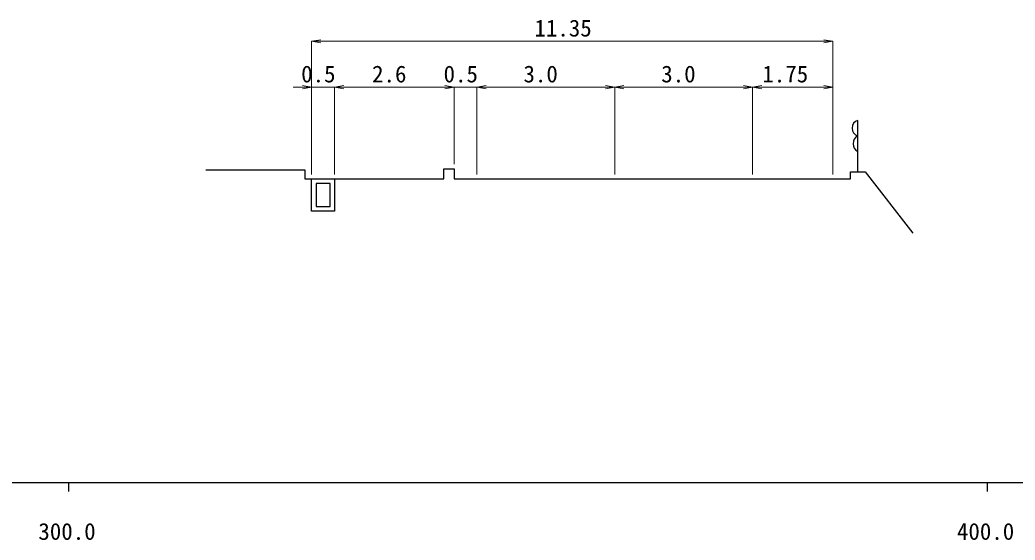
# Model space of a CAD drawing. Units: millimetres on the paper, enlarged 1000 times, with parts at other scales. Extents: x 40000 to 680000, y 20000 to 380000.
# Drawn here: x 362717 to 471056, y 198715 to 255393 of the extents above; entities that cross this region are included whole.
import ezdxf
from ezdxf.enums import TextEntityAlignment as Align

# ---------------------------------------------------------------- set-up
doc = ezdxf.new("R2010")
doc.units = ezdxf.units.MM
doc.header["$LTSCALE"] = 1000
for name, color, linetype, lineweight in [('M-BGD', 7, 'Continuous', 25), ('M-STR-HTXT', 7, 'Continuous', 13), ('M-TTL-BAND', 7, 'Continuous', 25)]:
    doc.layers.add(name, color=color, linetype=linetype, lineweight=lineweight)
doc.styles.add('ＭＳ ゴシック', font='')
doc.styles.get('ＭＳ ゴシック').set_extended_font_data('MS Gothic')

# ---------------------------------------------------------------- blocks, each defined once
blk = doc.blocks.new('open_arrow')
at = {"color": 0, "linetype": 'Continuous', "lineweight": -2}
blk.add_lwpolyline([(7.5, 1.25), (0, 0), (7.5, -1.25)], dxfattribs=at)

msp = doc.modelspace()

# ---------------------------------------------------------------- linework, layer by layer
at = {"layer": 'M-BGD'}
msp.add_line((453932, 238826), (453932, 244442), dxfattribs=at)
for points in [[(382952, 239062), (393736, 239062), (393736, 238062), (408857, 238062), (408857, 239166), (409976, 239166), (409976, 238062), (453121, 238062), (453121, 238826), (454743, 238826), (459908, 232157)], [(396976, 238062), (396976, 234570), (394471, 234570), (394471, 238062)]]:
    msp.add_lwpolyline(points, dxfattribs=at)
msp.add_lwpolyline([(394971, 237562), (394971, 235070), (396476, 235070), (396476, 237562)], close=True, dxfattribs=at)
for centre, radius, start, end in [((454187, 243597), 883, 106.80997, 253.19001), ((454363, 241905), 951, 116.97035, 243.02965)]:
    msp.add_arc(centre, radius, start, end, dxfattribs=at)
at = {"layer": 'M-STR-HTXT'}
for p, q in [((394471, 238562), (394471, 253063)), ((394471, 253062), (451226, 253062)), ((451226, 238562), (451226, 253063)), ((398976, 248062), (392471, 248062)), ((396976, 238562), (396976, 248063)), ((409976, 248062), (396976, 248062)), ((414476, 248062), (407976, 248062)), ((409976, 239666), (409976, 248063)), ((412476, 238562), (412476, 248063)), ((427476, 248062), (412476, 248062)), ((427476, 238562), (427476, 248063)), ((442476, 248062), (427476, 248062)), ((442476, 238562), (442476, 248063)), ((451226, 248062), (442476, 248062))]:
    msp.add_line(p, q, dxfattribs=at)
at = {"layer": 'M-TTL-BAND'}
for p, q in [((40000, 205000), (579000, 205000)), ((368000, 205000), (368000, 204000)), ((468000, 205000), (468000, 204000))]:
    msp.add_line(p, q, dxfattribs=at)

# ---------------------------------------------------------------- block references
at = {"layer": 'M-STR-HTXT', "xscale": 133, "yscale": 133}
for p in [(394471, 253062), (396976, 248062), (396976, 248062), (412476, 248062), (412476, 248062), (427476, 248062), (442476, 248062)]:
    msp.add_blockref('open_arrow', p, dxfattribs=at)
at = {"layer": 'M-STR-HTXT', "xscale": 133, "yscale": 133, "rotation": 180}
for p in [(451226, 253062), (394471, 248062), (409976, 248062), (409976, 248062), (427476, 248062), (442476, 248062), (451226, 248062)]:
    msp.add_blockref('open_arrow', p, dxfattribs=at)

# ---------------------------------------------------------------- texts
at = {"layer": 'M-STR-HTXT', "style": 'ＭＳ ゴシック'}
for s, p in [('11.35', (421849, 254499)), ('0.5', (395206, 249499)), ('2.6', (402927, 249499)), ('0.5', (410708, 249499)), ('3.0', (419407, 249499)), ('3.0', (434407, 249499)), ('1.75', (446038, 249499))]:
    msp.add_text(s, height=1833, dxfattribs=at).set_placement(p, align=Align.MIDDLE_CENTER)
at = {"layer": 'M-TTL-BAND', "style": 'ＭＳ ゴシック'}
for s, p in [('300.0', (367844, 198195)), ('400.0', (467844, 198195))]:
    msp.add_text(s, height=1833, dxfattribs=at).set_placement(p, align=Align.BOTTOM_CENTER)

doc.saveas('drawing.dxf')
